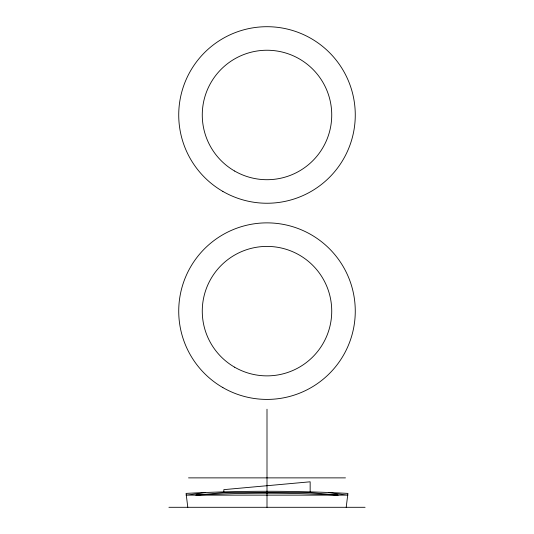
<?xml version="1.0" encoding="UTF-8"?>
<svg xmlns="http://www.w3.org/2000/svg" width="534" height="534" viewBox="0 0 534 534"><rect width="100%" height="100%" fill="white"/><g stroke="black" fill="none" stroke-linecap="round" stroke-linejoin="round"><path stroke-width="0.8" d="M346.206 507.3L347.914 493.396C294.027 490.566 239.973 490.566 186.086 493.396L187.794 507.3M205.697 492.588L186.086 495.138L347.914 495.138L328.303 492.588M188.535 477.877L345.465 477.877M168.918 507.3L365.082 507.3M310.154 491.667L310.154 481.801L223.846 489.645L223.846 492.054M267 409.218L267 507.3M223.846 492.588L195.891 495.138A1311.27 1311.27 0 0 1 338.109 495.138L310.154 492.588L223.846 492.588M222.865 387.584A88.27 88.27 0 0 0 355.27 311.135A88.27 88.27 0 0 0 222.865 234.693A88.27 88.27 0 0 0 222.865 387.584M234.633 367.198A64.734 64.734 0 0 0 331.734 311.135A64.734 64.734 0 0 0 234.633 255.078A64.734 64.734 0 0 0 234.633 367.198M222.865 191.419A88.27 88.27 0 0 0 355.27 114.97A88.27 88.27 0 0 0 222.865 38.528A88.27 88.27 0 0 0 222.865 191.419M234.633 171.034A64.734 64.734 0 0 0 331.734 114.97A64.734 64.734 0 0 0 234.633 58.914A64.734 64.734 0 0 0 234.633 171.034"/></g></svg>
